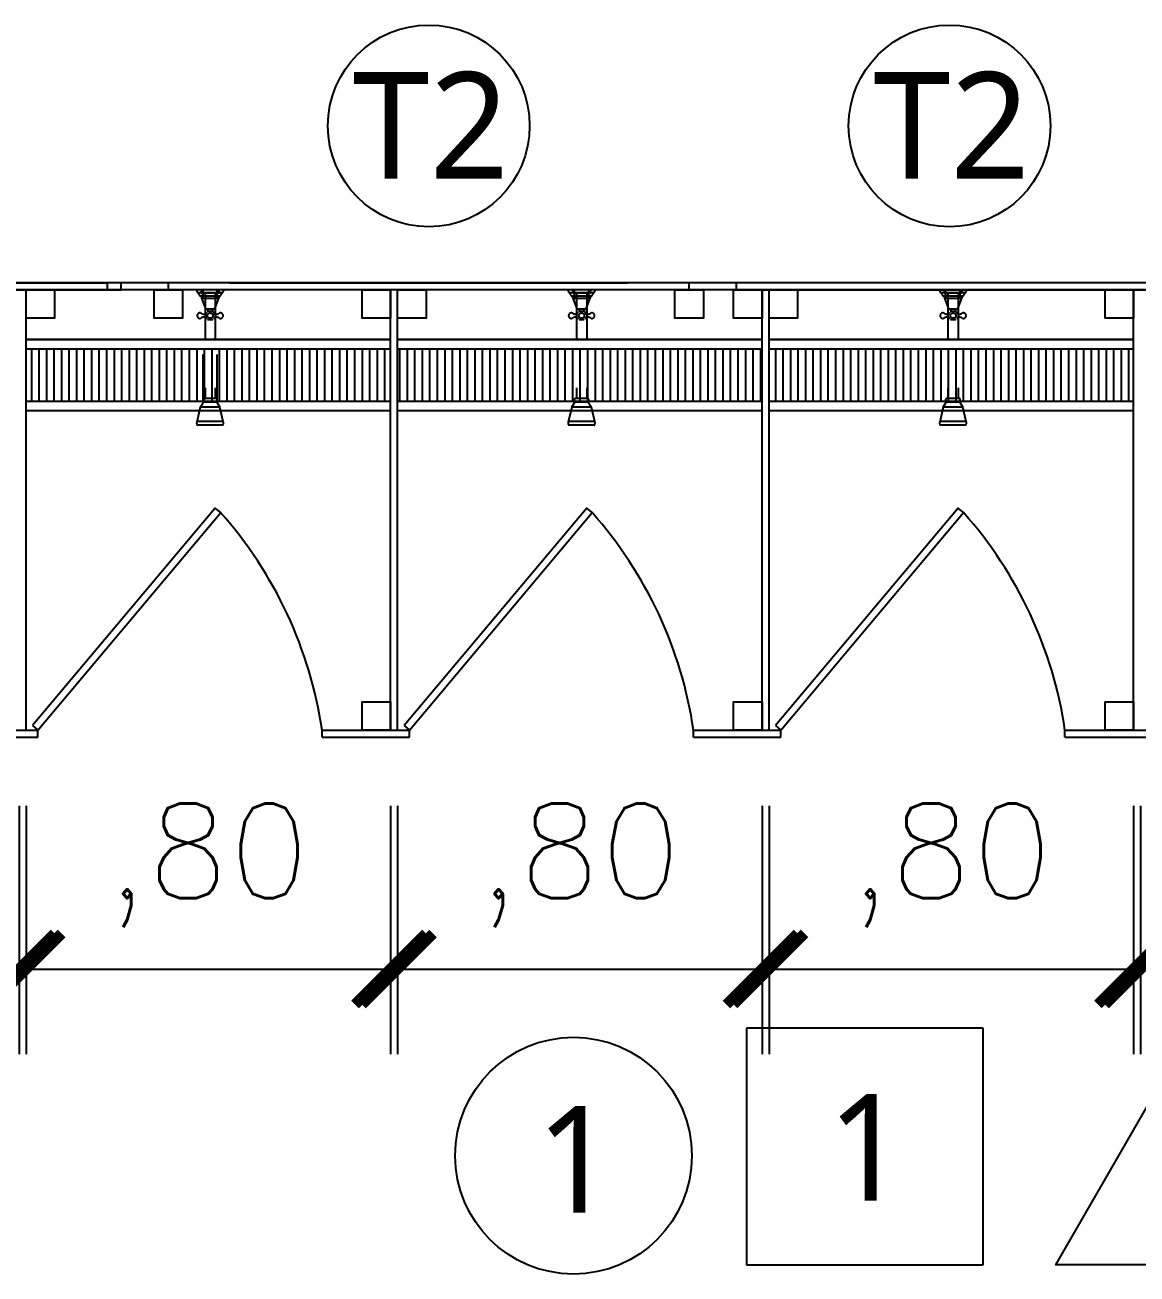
# Model space of a CAD drawing. Header units: millimetres. Extents: x 260 to 453, y 660 to 898.
# Drawn here: x 308.197 to 310.546, y 745.588 to 748.226 of the extents above; entities that cross this region are included whole.
import ezdxf
from ezdxf.enums import TextEntityAlignment as Align

# ---------------------------------------------------------------- set-up
doc = ezdxf.new("R2010")
doc.units = ezdxf.units.MM
doc.linetypes.add('ACAD_ISO10W100', pattern=[18, 12, -3, 0, -3])
doc.linetypes.add('ACAD_ISO12W100', pattern=[22, 12, -3, 0.5, -3, 0.5, -3])
for name, color, linetype in [('AR_COTAS', 1, 'Continuous'), ('AR_DIVISÓRIAS', 3, 'Continuous'), ('AR_DIVISÓRIAS_SANITÁRIAS', 3, 'Continuous'), ('AR_JANELAS', 254, 'Continuous'), ('AR_MOBILIÁRIO_FIXO', 1, 'Continuous'), ('AR_PORTAS', 254, 'Continuous'), ('AR_SIMBOLOS', 1, 'Continuous'), ('CANT-COMPESADO E ESTR MADEIRA', 3, 'Continuous'), ('CANT-TEXTO', 2, 'Continuous'), ('TEXT1', 3, 'ACAD_ISO10W100')]:
    doc.layers.add(name, color=color, linetype=linetype)
doc.styles.add('ROMANS', font='romans.shx')
doc.styles.add('TREBUCHET', font='trebuc.ttf')
doc.dimstyles.new('ESCALA 1.100', dxfattribs={"dimtxt": 0.2, "dimasz": 0.15, "dimexe": 0.18, "dimexo": 0.16, "dimgap": 0.1, "dimtad": 1, "dimzin": 4, "dimtxsty": 'ROMANS', "dimblk": 'ARCHTICK', "dimcen": 2.5, "dimdle": 0.18, "dimclrd": 256, "dimclre": 256, "dimclrt": 2, "dimazin": 0, "dimtfac": 1, "dimtix": 1, "dimtmove": 2, "dimatfit": 3, "dimldrblk": 'ARCHTICK', "dimfxl": 1, "dimtolj": 1, "dimtzin": 0, "dimlwd": -1, "dimlwe": -1, "dimarcsym": 0})

# ---------------------------------------------------------------- blocks, each defined once
blk = doc.blocks.new('_ArchTick')
at = {"color": 0, "const_width": 0.15}
blk.add_lwpolyline([(-0.5, -0.5), (0.5, 0.5)], dxfattribs=at)
blk = doc.blocks.new('*D85')
at = {"layer": 'AR_COTAS', "transparency": 16777216}
for p, q in [((307.422, 746.577), (307.422, 746.0524)), ((308.1841, 746.577), (308.1841, 746.0524)), ((307.242, 746.2324), (308.3641, 746.2324))]:
    blk.add_line(p, q, dxfattribs=at)
at = {"layer": 'Defpoints', "color": 0, "transparency": 16777216}
for p in [(307.422, 746.737), (308.1841, 746.737), (308.1841, 746.2324)]:
    blk.add_point(p, dxfattribs=at)
at = {"layer": 'AR_COTAS', "transparency": 16777216, "xscale": 0.15, "yscale": 0.15, "zscale": 0.15, "rotation": 180}
blk.add_blockref('_ArchTick', (307.422, 746.2324), dxfattribs=at)
at = {"layer": 'AR_COTAS', "transparency": 16777216, "xscale": 0.15, "yscale": 0.15, "zscale": 0.15}
blk.add_blockref('_ArchTick', (308.1841, 746.2324), dxfattribs=at)
at = {"layer": 'AR_COTAS', "color": 2, "transparency": 16777216, "insert": (307.803, 746.4514), "char_height": 0.2, "attachment_point": 5, "style": 'ROMANS'}
blk.add_mtext('\\A1;,80', dxfattribs=at)
blk = doc.blocks.new('*D86')
at = {"layer": 'AR_COTAS', "transparency": 16777216}
for p, q in [((308.1991, 746.577), (308.1991, 746.0524)), ((308.9687, 746.577), (308.9687, 746.0524)), ((308.0191, 746.2324), (309.1487, 746.2324))]:
    blk.add_line(p, q, dxfattribs=at)
at = {"layer": 'Defpoints', "color": 0, "transparency": 16777216}
for p in [(308.1991, 746.737), (308.9687, 746.737), (308.9687, 746.2324)]:
    blk.add_point(p, dxfattribs=at)
at = {"layer": 'AR_COTAS', "transparency": 16777216, "xscale": 0.15, "yscale": 0.15, "zscale": 0.15, "rotation": 180}
blk.add_blockref('_ArchTick', (308.1991, 746.2324), dxfattribs=at)
at = {"layer": 'AR_COTAS', "transparency": 16777216, "xscale": 0.15, "yscale": 0.15, "zscale": 0.15}
blk.add_blockref('_ArchTick', (308.9687, 746.2324), dxfattribs=at)
at = {"layer": 'AR_COTAS', "color": 2, "transparency": 16777216, "insert": (308.5839, 746.4514), "char_height": 0.2, "attachment_point": 5, "style": 'ROMANS'}
blk.add_mtext('\\A1;,80', dxfattribs=at)
blk = doc.blocks.new('*D87')
at = {"layer": 'AR_COTAS', "transparency": 16777216}
for p, q in [((308.9837, 746.577), (308.9837, 746.0524)), ((309.7534, 746.577), (309.7534, 746.0524)), ((308.8037, 746.2324), (309.9334, 746.2324))]:
    blk.add_line(p, q, dxfattribs=at)
at = {"layer": 'Defpoints', "color": 0, "transparency": 16777216}
for p in [(308.9837, 746.737), (309.7534, 746.737), (309.7534, 746.2324)]:
    blk.add_point(p, dxfattribs=at)
at = {"layer": 'AR_COTAS', "transparency": 16777216, "xscale": 0.15, "yscale": 0.15, "zscale": 0.15, "rotation": 180}
blk.add_blockref('_ArchTick', (308.9837, 746.2324), dxfattribs=at)
at = {"layer": 'AR_COTAS', "transparency": 16777216, "xscale": 0.15, "yscale": 0.15, "zscale": 0.15}
blk.add_blockref('_ArchTick', (309.7534, 746.2324), dxfattribs=at)
at = {"layer": 'AR_COTAS', "color": 2, "transparency": 16777216, "insert": (309.3686, 746.4514), "char_height": 0.2, "attachment_point": 5, "style": 'ROMANS'}
blk.add_mtext('\\A1;,80', dxfattribs=at)
blk = doc.blocks.new('*D88')
at = {"layer": 'AR_COTAS', "transparency": 16777216}
for p, q in [((309.7684, 746.577), (309.7684, 746.0524)), ((310.538, 746.577), (310.538, 746.0524)), ((309.5884, 746.2324), (310.718, 746.2324))]:
    blk.add_line(p, q, dxfattribs=at)
at = {"layer": 'Defpoints', "color": 0, "transparency": 16777216}
for p in [(309.7684, 746.737), (310.538, 746.737), (310.538, 746.2324)]:
    blk.add_point(p, dxfattribs=at)
at = {"layer": 'AR_COTAS', "transparency": 16777216, "xscale": 0.15, "yscale": 0.15, "zscale": 0.15, "rotation": 180}
blk.add_blockref('_ArchTick', (309.7684, 746.2324), dxfattribs=at)
at = {"layer": 'AR_COTAS', "transparency": 16777216, "xscale": 0.15, "yscale": 0.15, "zscale": 0.15}
blk.add_blockref('_ArchTick', (310.538, 746.2324), dxfattribs=at)
at = {"layer": 'AR_COTAS', "color": 2, "transparency": 16777216, "insert": (310.1532, 746.4514), "char_height": 0.2, "attachment_point": 5, "style": 'ROMANS'}
blk.add_mtext('\\A1;,80', dxfattribs=at)
blk = doc.blocks.new('*D89')
at = {"layer": 'AR_COTAS', "transparency": 16777216}
for p, q in [((310.553, 746.577), (310.553, 746.0524)), ((311.3227, 746.577), (311.3227, 746.0524)), ((310.373, 746.2324), (311.5027, 746.2324))]:
    blk.add_line(p, q, dxfattribs=at)
at = {"layer": 'Defpoints', "color": 0, "transparency": 16777216}
for p in [(310.553, 746.737), (311.3227, 746.737), (311.3227, 746.2324)]:
    blk.add_point(p, dxfattribs=at)
at = {"layer": 'AR_COTAS', "transparency": 16777216, "xscale": 0.15, "yscale": 0.15, "zscale": 0.15, "rotation": 180}
blk.add_blockref('_ArchTick', (310.553, 746.2324), dxfattribs=at)
at = {"layer": 'AR_COTAS', "transparency": 16777216, "xscale": 0.15, "yscale": 0.15, "zscale": 0.15}
blk.add_blockref('_ArchTick', (311.3227, 746.2324), dxfattribs=at)
at = {"layer": 'AR_COTAS', "color": 2, "transparency": 16777216, "insert": (310.9378, 746.4514), "char_height": 0.2, "attachment_point": 5, "style": 'ROMANS'}
blk.add_mtext('\\A1;,80', dxfattribs=at)

msp = doc.modelspace()

# ---------------------------------------------------------------- linework, layer by layer
at = {"layer": 'AR_DIVISÓRIAS', "ltscale": 0.5}
for p, q in [((310.857, 747.682), (308.3707, 747.682)), ((308.3707, 747.667), (308.3707, 747.682)), ((309.6995, 747.682), (308.3995, 747.682)), ((308.3995, 747.667), (308.3995, 747.682)), ((308.4995, 747.667), (308.4995, 747.682)), ((309.5995, 747.667), (309.5995, 747.682)), ((309.6995, 747.667), (309.6995, 747.682)), ((310.857, 747.667), (308.3707, 747.667)), ((309.6995, 747.667), (308.3995, 747.667)), ((308.1991, 747.562), (308.9687, 747.562)), ((308.9837, 747.562), (309.7534, 747.562)), ((309.7684, 747.562), (310.538, 747.562)), ((308.1991, 747.412), (308.9687, 747.412)), ((308.1991, 747.412), (308.9687, 747.412)), ((308.9837, 747.412), (309.7534, 747.412)), ((308.9837, 747.412), (309.7534, 747.412)), ((309.7684, 747.412), (310.538, 747.412)), ((309.7684, 747.412), (310.538, 747.412))]:
    msp.add_line(p, q, dxfattribs=at)
at = {"layer": 'AR_DIVISÓRIAS', "color": 1, "linetype": 'Continuous', "ltscale": 0.5}
for p, q in [((308.2101, 747.542), (308.2101, 747.432)), ((308.2259, 747.542), (308.2259, 747.432)), ((308.2418, 747.542), (308.2418, 747.432)), ((308.2577, 747.542), (308.2577, 747.432)), ((308.2736, 747.542), (308.2736, 747.432)), ((308.2894, 747.542), (308.2894, 747.432)), ((308.3053, 747.542), (308.3053, 747.432)), ((308.3212, 747.542), (308.3212, 747.432)), ((308.3371, 747.542), (308.3371, 747.432)), ((308.3529, 747.542), (308.3529, 747.432)), ((308.3688, 747.542), (308.3688, 747.432)), ((308.3847, 747.542), (308.3847, 747.432)), ((308.4006, 747.542), (308.4006, 747.432)), ((308.4164, 747.542), (308.4164, 747.432)), ((308.4323, 747.542), (308.4323, 747.432)), ((308.4482, 747.542), (308.4482, 747.432)), ((308.4641, 747.542), (308.4641, 747.432)), ((308.4799, 747.542), (308.4799, 747.432)), ((308.4958, 747.542), (308.4958, 747.432)), ((308.5117, 747.542), (308.5117, 747.432)), ((308.5276, 747.542), (308.5276, 747.432)), ((308.5434, 747.542), (308.5434, 747.432)), ((308.5593, 747.542), (308.5593, 747.432)), ((308.5752, 747.542), (308.5752, 747.432)), ((308.5911, 747.542), (308.5911, 747.432)), ((308.6069, 747.542), (308.6069, 747.432)), ((308.6228, 747.542), (308.6228, 747.432)), ((308.6387, 747.542), (308.6387, 747.432)), ((308.6546, 747.542), (308.6546, 747.432)), ((308.6704, 747.542), (308.6704, 747.432)), ((308.6863, 747.542), (308.6863, 747.432)), ((308.7022, 747.542), (308.7022, 747.432)), ((308.7181, 747.542), (308.7181, 747.432)), ((308.7339, 747.542), (308.7339, 747.432)), ((308.7498, 747.542), (308.7498, 747.432)), ((308.7657, 747.542), (308.7657, 747.432)), ((308.7816, 747.542), (308.7816, 747.432)), ((308.7974, 747.542), (308.7974, 747.432)), ((308.8133, 747.542), (308.8133, 747.432)), ((308.8292, 747.542), (308.8292, 747.432)), ((308.8451, 747.542), (308.8451, 747.432)), ((308.8609, 747.542), (308.8609, 747.432)), ((308.8768, 747.542), (308.8768, 747.432)), ((308.8927, 747.542), (308.8927, 747.432)), ((308.9086, 747.542), (308.9086, 747.432)), ((308.9244, 747.542), (308.9244, 747.432)), ((308.9403, 747.542), (308.9403, 747.432)), ((308.9562, 747.542), (308.9562, 747.432)), ((308.9879, 747.542), (308.9879, 747.432)), ((309.0038, 747.542), (309.0038, 747.432)), ((309.0197, 747.542), (309.0197, 747.432)), ((309.0356, 747.542), (309.0356, 747.432)), ((309.0514, 747.542), (309.0514, 747.432)), ((309.0673, 747.542), (309.0673, 747.432)), ((309.0832, 747.542), (309.0832, 747.432)), ((309.0991, 747.542), (309.0991, 747.432)), ((309.1149, 747.542), (309.1149, 747.432)), ((309.1308, 747.542), (309.1308, 747.432)), ((309.1467, 747.542), (309.1467, 747.432)), ((309.1626, 747.542), (309.1626, 747.432)), ((309.1784, 747.542), (309.1784, 747.432)), ((309.1943, 747.542), (309.1943, 747.432)), ((309.2102, 747.542), (309.2102, 747.432)), ((309.2261, 747.542), (309.2261, 747.432)), ((309.2419, 747.542), (309.2419, 747.432)), ((309.2578, 747.542), (309.2578, 747.432)), ((309.2737, 747.542), (309.2737, 747.432)), ((309.2896, 747.542), (309.2896, 747.432)), ((309.3054, 747.542), (309.3054, 747.432)), ((309.3213, 747.542), (309.3213, 747.432)), ((309.3372, 747.542), (309.3372, 747.432)), ((309.3531, 747.542), (309.3531, 747.432)), ((309.3689, 747.542), (309.3689, 747.432)), ((309.3848, 747.542), (309.3848, 747.432)), ((309.4007, 747.542), (309.4007, 747.432)), ((309.4166, 747.542), (309.4166, 747.432)), ((309.4324, 747.542), (309.4324, 747.432)), ((309.4483, 747.542), (309.4483, 747.432)), ((309.4642, 747.542), (309.4642, 747.432)), ((309.4801, 747.542), (309.4801, 747.432)), ((309.4959, 747.542), (309.4959, 747.432)), ((309.5118, 747.542), (309.5118, 747.432)), ((309.5277, 747.542), (309.5277, 747.432)), ((309.5436, 747.542), (309.5436, 747.432)), ((309.5594, 747.542), (309.5594, 747.432)), ((309.5753, 747.542), (309.5753, 747.432)), ((309.5912, 747.542), (309.5912, 747.432)), ((309.6071, 747.542), (309.6071, 747.432)), ((309.6229, 747.542), (309.6229, 747.432)), ((309.6388, 747.542), (309.6388, 747.432)), ((309.6547, 747.542), (309.6547, 747.432)), ((309.6706, 747.542), (309.6706, 747.432)), ((309.6864, 747.542), (309.6864, 747.432)), ((309.7023, 747.542), (309.7023, 747.432)), ((309.7182, 747.542), (309.7182, 747.432)), ((309.7341, 747.542), (309.7341, 747.432)), ((309.7499, 747.542), (309.7499, 747.432)), ((309.7817, 747.542), (309.7817, 747.432)), ((309.7976, 747.542), (309.7976, 747.432)), ((309.8134, 747.542), (309.8134, 747.432)), ((309.8293, 747.542), (309.8293, 747.432)), ((309.8452, 747.542), (309.8452, 747.432)), ((309.8611, 747.542), (309.8611, 747.432)), ((309.8769, 747.542), (309.8769, 747.432)), ((309.8928, 747.542), (309.8928, 747.432)), ((309.9087, 747.542), (309.9087, 747.432)), ((309.9246, 747.542), (309.9246, 747.432)), ((309.9404, 747.542), (309.9404, 747.432)), ((309.9563, 747.542), (309.9563, 747.432)), ((309.9722, 747.542), (309.9722, 747.432)), ((309.9881, 747.542), (309.9881, 747.432)), ((310.0039, 747.542), (310.0039, 747.432)), ((310.0198, 747.542), (310.0198, 747.432)), ((310.0357, 747.542), (310.0357, 747.432)), ((310.0516, 747.542), (310.0516, 747.432)), ((310.0674, 747.542), (310.0674, 747.432)), ((310.0833, 747.542), (310.0833, 747.432)), ((310.0992, 747.542), (310.0992, 747.432)), ((310.1151, 747.542), (310.1151, 747.432)), ((310.1309, 747.542), (310.1309, 747.432)), ((310.1468, 747.542), (310.1468, 747.432)), ((310.1627, 747.542), (310.1627, 747.432)), ((310.1786, 747.542), (310.1786, 747.432)), ((310.1944, 747.542), (310.1944, 747.432)), ((310.2103, 747.542), (310.2103, 747.432)), ((310.2262, 747.542), (310.2262, 747.432)), ((310.2421, 747.542), (310.2421, 747.432)), ((310.2579, 747.542), (310.2579, 747.432)), ((310.2738, 747.542), (310.2738, 747.432)), ((310.2897, 747.542), (310.2897, 747.432)), ((310.3056, 747.542), (310.3056, 747.432)), ((310.3214, 747.542), (310.3214, 747.432)), ((310.3373, 747.542), (310.3373, 747.432)), ((310.3532, 747.542), (310.3532, 747.432)), ((310.3691, 747.542), (310.3691, 747.432)), ((310.3849, 747.542), (310.3849, 747.432)), ((310.4008, 747.542), (310.4008, 747.432)), ((310.4167, 747.542), (310.4167, 747.432)), ((310.4326, 747.542), (310.4326, 747.432)), ((310.4484, 747.542), (310.4484, 747.432)), ((310.4643, 747.542), (310.4643, 747.432)), ((310.4802, 747.542), (310.4802, 747.432)), ((310.4961, 747.542), (310.4961, 747.432)), ((310.5119, 747.542), (310.5119, 747.432)), ((310.5278, 747.542), (310.5278, 747.432))]:
    msp.add_line(p, q, dxfattribs=at)
at = {"layer": 'AR_DIVISÓRIAS', "ltscale": 0.5}
for points in [[(308.9687, 747.562), (308.1991, 747.562)], [(308.9687, 747.562), (308.1991, 747.562)], [(309.7534, 747.562), (308.9837, 747.562)], [(309.7534, 747.562), (308.9837, 747.562)], [(310.538, 747.562), (309.7684, 747.562)], [(310.538, 747.562), (309.7684, 747.562)], [(308.9687, 747.542), (308.1991, 747.542)], [(308.9687, 747.542), (308.1991, 747.542)], [(309.7534, 747.542), (308.9837, 747.542)], [(309.7534, 747.542), (308.9837, 747.542)], [(310.538, 747.542), (309.7684, 747.542)], [(310.538, 747.542), (309.7684, 747.542)], [(308.1991, 747.432), (308.9687, 747.432)], [(308.1991, 747.432), (308.9687, 747.432)], [(308.9837, 747.432), (309.7534, 747.432)], [(308.9837, 747.432), (309.7534, 747.432)], [(309.7684, 747.432), (310.538, 747.432)], [(309.7684, 747.432), (310.538, 747.432)], [(308.1991, 747.412), (308.9687, 747.412)], [(308.1991, 747.412), (308.9687, 747.412)], [(308.9837, 747.412), (309.7534, 747.412)], [(308.9837, 747.412), (309.7534, 747.412)], [(309.7684, 747.412), (310.538, 747.412)], [(309.7684, 747.412), (310.538, 747.412)]]:
    msp.add_lwpolyline(points, dxfattribs=at)
at = {"layer": 'AR_DIVISÓRIAS_SANITÁRIAS'}
for p, q in [((308.1991, 746.737), (308.1991, 747.667)), ((308.9687, 746.737), (308.9687, 747.667)), ((308.9837, 746.737), (308.9837, 747.667)), ((309.7534, 746.737), (309.7534, 747.667)), ((309.7684, 746.737), (309.7684, 747.667)), ((310.538, 746.737), (310.538, 747.667)), ((308.102, 746.737), (308.2241, 746.737)), ((308.2241, 746.722), (308.2241, 746.737)), ((308.8241, 746.722), (308.8241, 746.737)), ((309.6087, 746.737), (309.7934, 746.737)), ((309.6087, 746.722), (309.6087, 746.737)), ((309.7934, 746.722), (309.7934, 746.737)), ((310.3934, 746.737), (310.578, 746.737)), ((310.3934, 746.722), (310.3934, 746.737)), ((308.102, 746.722), (308.2241, 746.722)), ((309.6087, 746.722), (309.7934, 746.722)), ((310.3934, 746.722), (310.578, 746.722))]:
    msp.add_line(p, q, dxfattribs=at)
at = {"layer": 'AR_JANELAS', "ltscale": 0.5}
for p, q in [((308.3995, 747.682), (307.4995, 747.682)), ((307.5282, 747.682), (308.3707, 747.682)), ((308.6282, 747.682), (309.4707, 747.682)), ((310.5995, 747.682), (309.6995, 747.682)), ((307.4995, 747.667), (308.3995, 747.667)), ((308.3707, 747.667), (307.5282, 747.667)), ((309.4707, 747.667), (308.6282, 747.667)), ((309.6995, 747.667), (310.5995, 747.667))]:
    msp.add_line(p, q, dxfattribs=at)
at = {"layer": 'AR_MOBILIÁRIO_FIXO', "color": 254, "linetype": 'ACAD_ISO12W100', "ltscale": 0.003}
for p, q in [((308.616, 747.667), (308.5593, 747.667)), ((308.5593, 747.667), (308.5593, 747.665)), ((308.616, 747.667), (308.5593, 747.667)), ((308.5593, 747.667), (308.5593, 747.665)), ((308.6135, 747.6607), (308.5619, 747.6607)), ((308.6135, 747.6607), (308.5619, 747.6607)), ((308.6084, 747.6538), (308.5669, 747.6538)), ((308.6084, 747.6538), (308.5669, 747.6538)), ((308.6062, 747.667), (308.5691, 747.667)), ((308.5691, 747.667), (308.5691, 747.6612)), ((308.6062, 747.667), (308.5691, 747.667)), ((308.6062, 747.667), (308.5691, 747.667)), ((308.5691, 747.667), (308.5691, 747.6612)), ((308.6062, 747.667), (308.5691, 747.667)), ((308.5785, 747.6272), (308.5693, 747.6512)), ((308.5785, 747.6272), (308.5693, 747.6512)), ((308.6052, 747.6602), (308.5701, 747.6602)), ((308.6052, 747.6602), (308.5701, 747.6602)), ((308.5727, 747.6486), (308.5727, 747.667)), ((308.5727, 747.6486), (308.5727, 747.667)), ((308.5769, 747.6602), (308.5769, 747.4372)), ((308.5769, 747.6602), (308.5769, 747.4372)), ((308.606, 747.6512), (308.5969, 747.6272)), ((308.606, 747.6512), (308.5969, 747.6272)), ((308.5985, 747.6602), (308.5985, 747.4372)), ((308.5985, 747.6602), (308.5985, 747.4372)), ((308.6026, 747.6486), (308.6026, 747.667)), ((308.6026, 747.6486), (308.6026, 747.667)), ((308.6062, 747.667), (308.6062, 747.6612)), ((308.6062, 747.667), (308.6062, 747.6612)), ((308.616, 747.667), (308.616, 747.665)), ((308.616, 747.667), (308.616, 747.665)), ((309.4006, 747.667), (309.344, 747.667)), ((309.344, 747.667), (309.344, 747.665)), ((309.4006, 747.667), (309.344, 747.667)), ((309.344, 747.667), (309.344, 747.665)), ((309.3981, 747.6607), (309.3465, 747.6607)), ((309.3981, 747.6607), (309.3465, 747.6607)), ((309.393, 747.6538), (309.3516, 747.6538)), ((309.393, 747.6538), (309.3516, 747.6538)), ((309.3909, 747.667), (309.3537, 747.667)), ((309.3537, 747.667), (309.3537, 747.6612)), ((309.3909, 747.667), (309.3537, 747.667)), ((309.3909, 747.667), (309.3537, 747.667)), ((309.3537, 747.667), (309.3537, 747.6612)), ((309.3909, 747.667), (309.3537, 747.667)), ((309.3631, 747.6272), (309.354, 747.6512)), ((309.3631, 747.6272), (309.354, 747.6512)), ((309.3899, 747.6602), (309.3547, 747.6602)), ((309.3899, 747.6602), (309.3547, 747.6602)), ((309.3573, 747.6486), (309.3573, 747.667)), ((309.3573, 747.6486), (309.3573, 747.667)), ((309.3615, 747.6602), (309.3615, 747.4372)), ((309.3615, 747.6602), (309.3615, 747.4372)), ((309.3906, 747.6512), (309.3815, 747.6272)), ((309.3906, 747.6512), (309.3815, 747.6272)), ((309.3831, 747.6602), (309.3831, 747.4372)), ((309.3831, 747.6602), (309.3831, 747.4372)), ((309.3873, 747.6486), (309.3873, 747.667)), ((309.3873, 747.6486), (309.3873, 747.667)), ((309.3909, 747.667), (309.3909, 747.6612)), ((309.3909, 747.667), (309.3909, 747.6612)), ((309.4006, 747.667), (309.4006, 747.665)), ((309.4006, 747.667), (309.4006, 747.665)), ((310.1853, 747.667), (310.1286, 747.667)), ((310.1286, 747.667), (310.1286, 747.665)), ((310.1853, 747.667), (310.1286, 747.667)), ((310.1286, 747.667), (310.1286, 747.665)), ((310.1828, 747.6607), (310.1311, 747.6607)), ((310.1828, 747.6607), (310.1311, 747.6607)), ((310.1777, 747.6538), (310.1362, 747.6538)), ((310.1777, 747.6538), (310.1362, 747.6538)), ((310.1755, 747.667), (310.1384, 747.667)), ((310.1384, 747.667), (310.1384, 747.6612)), ((310.1755, 747.667), (310.1384, 747.667)), ((310.1755, 747.667), (310.1384, 747.667)), ((310.1384, 747.667), (310.1384, 747.6612)), ((310.1755, 747.667), (310.1384, 747.667)), ((310.1478, 747.6272), (310.1386, 747.6512)), ((310.1478, 747.6272), (310.1386, 747.6512)), ((310.1745, 747.6602), (310.1394, 747.6602)), ((310.1745, 747.6602), (310.1394, 747.6602)), ((310.142, 747.6486), (310.142, 747.667)), ((310.142, 747.6486), (310.142, 747.667)), ((310.1462, 747.6602), (310.1462, 747.4372)), ((310.1462, 747.6602), (310.1462, 747.4372)), ((310.1753, 747.6512), (310.1661, 747.6272)), ((310.1753, 747.6512), (310.1661, 747.6272)), ((310.1677, 747.6602), (310.1677, 747.4372)), ((310.1677, 747.6602), (310.1677, 747.4372)), ((310.1719, 747.6486), (310.1719, 747.667)), ((310.1719, 747.6486), (310.1719, 747.667)), ((310.1755, 747.667), (310.1755, 747.6612)), ((310.1755, 747.667), (310.1755, 747.6612)), ((310.1853, 747.667), (310.1853, 747.665)), ((310.1853, 747.667), (310.1853, 747.665)), ((308.6026, 747.6486), (308.5727, 747.6486)), ((308.6026, 747.6486), (308.5727, 747.6486)), ((308.595, 747.6259), (308.5803, 747.6259)), ((308.595, 747.6259), (308.5803, 747.6259)), ((308.5831, 747.6259), (308.5831, 747.621)), ((308.5831, 747.6259), (308.5831, 747.621)), ((308.5922, 747.6259), (308.5922, 747.621)), ((308.5922, 747.6259), (308.5922, 747.621)), ((309.3873, 747.6486), (309.3573, 747.6486)), ((309.3873, 747.6486), (309.3573, 747.6486)), ((309.3797, 747.6259), (309.3649, 747.6259)), ((309.3797, 747.6259), (309.3649, 747.6259)), ((309.3678, 747.6259), (309.3678, 747.621)), ((309.3678, 747.6259), (309.3678, 747.621)), ((309.3769, 747.6259), (309.3769, 747.621)), ((309.3769, 747.6259), (309.3769, 747.621)), ((310.1719, 747.6486), (310.142, 747.6486)), ((310.1719, 747.6486), (310.142, 747.6486)), ((310.1643, 747.6259), (310.1496, 747.6259)), ((310.1643, 747.6259), (310.1496, 747.6259)), ((310.1524, 747.6259), (310.1524, 747.621)), ((310.1524, 747.6259), (310.1524, 747.621)), ((310.1615, 747.6259), (310.1615, 747.621)), ((310.1615, 747.6259), (310.1615, 747.621)), ((308.5754, 747.6157), (308.5749, 747.6157)), ((308.5754, 747.6157), (308.5749, 747.6157)), ((308.5754, 747.6093), (308.5749, 747.6093)), ((308.5754, 747.6093), (308.5749, 747.6093)), ((308.5805, 747.62), (308.5805, 747.6192)), ((308.5805, 747.62), (308.5805, 747.6192)), ((308.5805, 747.605), (308.5805, 747.6058)), ((308.5805, 747.605), (308.5805, 747.6058)), ((308.5941, 747.621), (308.5815, 747.621)), ((308.5941, 747.621), (308.5815, 747.621)), ((308.5932, 747.6033), (308.5824, 747.6033)), ((308.5932, 747.6033), (308.5824, 747.6033)), ((308.5951, 747.6192), (308.5951, 747.62)), ((308.5951, 747.6192), (308.5951, 747.62)), ((308.5951, 747.605), (308.5951, 747.6058)), ((308.5951, 747.605), (308.5951, 747.6058)), ((308.6007, 747.6157), (308.6002, 747.6157)), ((308.6007, 747.6157), (308.6002, 747.6157)), ((308.6007, 747.6093), (308.6002, 747.6093)), ((308.6007, 747.6093), (308.6002, 747.6093)), ((309.36, 747.6157), (309.3595, 747.6157)), ((309.36, 747.6157), (309.3595, 747.6157)), ((309.36, 747.6093), (309.3595, 747.6093)), ((309.36, 747.6093), (309.3595, 747.6093)), ((309.3651, 747.62), (309.3651, 747.6192)), ((309.3651, 747.62), (309.3651, 747.6192)), ((309.3651, 747.605), (309.3651, 747.6058)), ((309.3651, 747.605), (309.3651, 747.6058)), ((309.3788, 747.621), (309.3661, 747.621)), ((309.3788, 747.621), (309.3661, 747.621)), ((309.3779, 747.6033), (309.367, 747.6033)), ((309.3779, 747.6033), (309.367, 747.6033)), ((309.3797, 747.6192), (309.3797, 747.62)), ((309.3797, 747.6192), (309.3797, 747.62)), ((309.3797, 747.605), (309.3797, 747.6058)), ((309.3797, 747.605), (309.3797, 747.6058)), ((309.3854, 747.6157), (309.3848, 747.6157)), ((309.3854, 747.6157), (309.3848, 747.6157)), ((309.3854, 747.6093), (309.3848, 747.6093)), ((309.3854, 747.6093), (309.3848, 747.6093)), ((310.1447, 747.6157), (310.1441, 747.6157)), ((310.1447, 747.6157), (310.1441, 747.6157)), ((310.1447, 747.6093), (310.1441, 747.6093)), ((310.1447, 747.6093), (310.1441, 747.6093)), ((310.1498, 747.62), (310.1498, 747.6192)), ((310.1498, 747.62), (310.1498, 747.6192)), ((310.1498, 747.605), (310.1498, 747.6058)), ((310.1498, 747.605), (310.1498, 747.6058)), ((310.1634, 747.621), (310.1508, 747.621)), ((310.1634, 747.621), (310.1508, 747.621)), ((310.1625, 747.6033), (310.1516, 747.6033)), ((310.1625, 747.6033), (310.1516, 747.6033)), ((310.1644, 747.6192), (310.1644, 747.62)), ((310.1644, 747.6192), (310.1644, 747.62)), ((310.1644, 747.605), (310.1644, 747.6058)), ((310.1644, 747.605), (310.1644, 747.6058)), ((310.17, 747.6157), (310.1695, 747.6157)), ((310.17, 747.6157), (310.1695, 747.6157)), ((310.17, 747.6093), (310.1695, 747.6093)), ((310.17, 747.6093), (310.1695, 747.6093)), ((308.5727, 747.4307), (308.5727, 747.5362)), ((308.5727, 747.4307), (308.5727, 747.5362)), ((308.6027, 747.4307), (308.6027, 747.5362)), ((308.6027, 747.4307), (308.6027, 747.5362)), ((308.5668, 747.4192), (308.5596, 747.3878)), ((308.5668, 747.4192), (308.5596, 747.3878)), ((308.5668, 747.4192), (308.5734, 747.4297)), ((308.5668, 747.4192), (308.5734, 747.4297)), ((308.6085, 747.4192), (308.5668, 747.4192)), ((308.6085, 747.4192), (308.5668, 747.4192)), ((308.6017, 747.4372), (308.5737, 747.4372)), ((308.6017, 747.4372), (308.5737, 747.4372)), ((308.6017, 747.4297), (308.5737, 747.4297)), ((308.6017, 747.4297), (308.5737, 747.4297)), ((308.6019, 747.4297), (308.6085, 747.4192)), ((308.6019, 747.4297), (308.6085, 747.4192)), ((308.6155, 747.3887), (308.6085, 747.4192)), ((308.6155, 747.3887), (308.6085, 747.4192)), ((309.3514, 747.4192), (309.3442, 747.3878)), ((309.3514, 747.4192), (309.3442, 747.3878)), ((309.3514, 747.4192), (309.3581, 747.4297)), ((309.3514, 747.4192), (309.3581, 747.4297)), ((309.3932, 747.4192), (309.3514, 747.4192)), ((309.3932, 747.4192), (309.3514, 747.4192)), ((309.3573, 747.4307), (309.3573, 747.4362)), ((309.3573, 747.4307), (309.3573, 747.4362)), ((309.3863, 747.4372), (309.3583, 747.4372)), ((309.3863, 747.4372), (309.3583, 747.4372)), ((309.3863, 747.4297), (309.3583, 747.4297)), ((309.3863, 747.4297), (309.3583, 747.4297)), ((309.3865, 747.4297), (309.3932, 747.4192)), ((309.3865, 747.4297), (309.3932, 747.4192)), ((309.3873, 747.4307), (309.3873, 747.4362)), ((309.3873, 747.4307), (309.3873, 747.4362)), ((309.4002, 747.3887), (309.3932, 747.4192)), ((309.4002, 747.3887), (309.3932, 747.4192)), ((310.1361, 747.4192), (310.1289, 747.3878)), ((310.1361, 747.4192), (310.1289, 747.3878)), ((310.1361, 747.4192), (310.1427, 747.4297)), ((310.1361, 747.4192), (310.1427, 747.4297)), ((310.1778, 747.4192), (310.1361, 747.4192)), ((310.1778, 747.4192), (310.1361, 747.4192)), ((310.142, 747.4307), (310.142, 747.4362)), ((310.142, 747.4307), (310.142, 747.4362)), ((310.171, 747.4372), (310.143, 747.4372)), ((310.171, 747.4372), (310.143, 747.4372)), ((310.171, 747.4297), (310.143, 747.4297)), ((310.171, 747.4297), (310.143, 747.4297)), ((310.1712, 747.4297), (310.1778, 747.4192)), ((310.1712, 747.4297), (310.1778, 747.4192)), ((310.172, 747.4307), (310.172, 747.4362)), ((310.172, 747.4307), (310.172, 747.4362)), ((310.1848, 747.3887), (310.1778, 747.4192)), ((310.1848, 747.3887), (310.1778, 747.4192)), ((308.6155, 747.3887), (308.5598, 747.3887)), ((308.6155, 747.3887), (308.5598, 747.3887)), ((309.4002, 747.3887), (309.3444, 747.3887)), ((309.4002, 747.3887), (309.3444, 747.3887)), ((310.1848, 747.3887), (310.1291, 747.3887)), ((310.1848, 747.3887), (310.1291, 747.3887)), ((308.6145, 747.3808), (308.5608, 747.3808)), ((308.6145, 747.3808), (308.5608, 747.3808)), ((309.3992, 747.3808), (309.3454, 747.3808)), ((309.3992, 747.3808), (309.3454, 747.3808)), ((310.1838, 747.3808), (310.1301, 747.3808)), ((310.1838, 747.3808), (310.1301, 747.3808))]:
    msp.add_line(p, q, dxfattribs=at)
for centre in [(308.5878, 747.6125), (308.5878, 747.6125), (309.3724, 747.6125), (309.3724, 747.6125), (310.1571, 747.6125), (310.1571, 747.6125)]:
    msp.add_circle(centre, 0.00563, dxfattribs=at)
for centre, radius, start, end in [((308.5642, 747.665), 0.00488, 180.0007, 241.0135), ((308.5642, 747.665), 0.00488, 180.0007, 241.0135), ((308.5595, 747.6565), 0.00488, 10.0631, 61.0127), ((308.5595, 747.6565), 0.00488, 10.0631, 61.0127), ((308.5691, 747.6582), 0.00488, 190.0632, 243.6808), ((308.5691, 747.6582), 0.00488, 190.0632, 243.6808), ((308.5701, 747.6612), 0.001, 180, 270), ((308.5701, 747.6612), 0.001, 180, 270), ((308.6052, 747.6612), 0.001, 270, 0), ((308.6052, 747.6612), 0.001, 270, 0), ((308.6106, 747.6494), 0.00488, 116.3197, 159.1374), ((308.6106, 747.6494), 0.00488, 116.3197, 159.1374), ((308.6062, 747.6582), 0.00488, 296.3192, 349.9368), ((308.6062, 747.6582), 0.00488, 296.3192, 349.9368), ((308.6158, 747.6565), 0.00488, 118.9871, 169.9371), ((308.6158, 747.6565), 0.00488, 118.9871, 169.9371), ((308.6111, 747.665), 0.00488, 298.9873, 359.9997), ((308.6111, 747.665), 0.00488, 298.9873, 359.9997), ((309.3489, 747.665), 0.00488, 180.0007, 241.0135), ((309.3489, 747.665), 0.00488, 180.0007, 241.0135), ((309.3441, 747.6565), 0.00488, 10.0631, 61.0127), ((309.3441, 747.6565), 0.00488, 10.0631, 61.0127), ((309.3537, 747.6582), 0.00488, 190.0632, 243.6808), ((309.3537, 747.6582), 0.00488, 190.0632, 243.6808), ((309.3547, 747.6612), 0.001, 180, 270), ((309.3547, 747.6612), 0.001, 180, 270), ((309.3899, 747.6612), 0.001, 270, 0), ((309.3899, 747.6612), 0.001, 270, 0), ((309.3952, 747.6494), 0.00488, 116.3197, 159.1374), ((309.3952, 747.6494), 0.00488, 116.3197, 159.1374), ((309.3909, 747.6582), 0.00488, 296.3192, 349.9368), ((309.3909, 747.6582), 0.00488, 296.3192, 349.9368), ((309.4005, 747.6565), 0.00488, 118.9871, 169.9371), ((309.4005, 747.6565), 0.00488, 118.9871, 169.9371), ((309.3958, 747.665), 0.00488, 298.9873, 359.9997), ((309.3958, 747.665), 0.00488, 298.9873, 359.9997), ((310.1335, 747.665), 0.00488, 180.0007, 241.0135), ((310.1335, 747.665), 0.00488, 180.0007, 241.0135), ((310.1288, 747.6565), 0.00488, 10.0631, 61.0127), ((310.1288, 747.6565), 0.00488, 10.0631, 61.0127), ((310.1384, 747.6582), 0.00488, 190.0632, 243.6808), ((310.1384, 747.6582), 0.00488, 190.0632, 243.6808), ((310.1394, 747.6612), 0.001, 180, 270), ((310.1394, 747.6612), 0.001, 180, 270), ((310.1745, 747.6612), 0.001, 270, 0), ((310.1745, 747.6612), 0.001, 270, 0), ((310.1798, 747.6494), 0.00488, 116.3197, 159.1374), ((310.1798, 747.6494), 0.00488, 116.3197, 159.1374), ((310.1755, 747.6582), 0.00488, 296.3192, 349.9368), ((310.1755, 747.6582), 0.00488, 296.3192, 349.9368), ((310.1851, 747.6565), 0.00488, 118.9871, 169.9371), ((310.1851, 747.6565), 0.00488, 118.9871, 169.9371), ((310.1804, 747.665), 0.00488, 298.9873, 359.9997), ((310.1804, 747.665), 0.00488, 298.9873, 359.9997), ((308.5803, 747.6279), 0.00195, 200.8595, 270.0078), ((308.5803, 747.6279), 0.00195, 200.8595, 270.0078), ((308.595, 747.6279), 0.00195, 269.9972, 339.1444), ((308.595, 747.6279), 0.00195, 269.9972, 339.1444), ((309.3649, 747.6279), 0.00195, 200.8595, 270.0078), ((309.3649, 747.6279), 0.00195, 200.8595, 270.0078), ((309.3797, 747.6279), 0.00195, 269.9972, 339.1444), ((309.3797, 747.6279), 0.00195, 269.9972, 339.1444), ((310.1496, 747.6279), 0.00195, 200.8595, 270.0078), ((310.1496, 747.6279), 0.00195, 200.8595, 270.0078), ((310.1643, 747.6279), 0.00195, 269.9972, 339.1444), ((310.1643, 747.6279), 0.00195, 269.9972, 339.1444), ((308.5661, 747.6125), 0.00576, 58.3922, 301.6088), ((308.5661, 747.6125), 0.00576, 58.3922, 301.6088), ((308.5752, 747.6274), 0.0117, 238.3901, 268.2418), ((308.5752, 747.6274), 0.0117, 238.3901, 268.2418), ((308.5752, 747.5976), 0.0117, 91.7591, 121.6103), ((308.5752, 747.5976), 0.0117, 91.7591, 121.6103), ((308.5754, 747.6215), 0.00586, 269.9948, 323.651), ((308.5754, 747.6215), 0.00586, 269.9948, 323.651), ((308.5754, 747.6035), 0.00586, 36.3488, 90.0038), ((308.5754, 747.6035), 0.00586, 36.3488, 90.0038), ((308.5785, 747.6058), 0.00195, 359.9995, 36.3475), ((308.5785, 747.6058), 0.00195, 359.9995, 36.3475), ((308.5941, 747.62), 0.000977, 359.9994, 89.9912), ((308.5941, 747.62), 0.000977, 359.9994, 89.9912), ((308.597, 747.6192), 0.00195, 180, 216.3481), ((308.597, 747.6192), 0.00195, 180, 216.3481), ((308.6002, 747.6215), 0.00586, 216.3488, 270.0038), ((308.6002, 747.6215), 0.00586, 216.3488, 270.0038), ((308.6002, 747.6035), 0.00586, 89.9972, 143.6519), ((308.6002, 747.6035), 0.00586, 89.9972, 143.6519), ((308.6004, 747.6274), 0.0117, 271.7576, 301.6092), ((308.6004, 747.6274), 0.0117, 271.7576, 301.6092), ((308.6004, 747.5976), 0.0117, 58.3914, 88.2432), ((308.6004, 747.5976), 0.0117, 58.3914, 88.2432), ((308.6095, 747.6125), 0.00576, 238.3914, 121.6083), ((308.6095, 747.6125), 0.00576, 238.3914, 121.6083), ((309.3507, 747.6125), 0.00576, 58.3922, 301.6088), ((309.3507, 747.6125), 0.00576, 58.3922, 301.6088), ((309.3599, 747.6274), 0.0117, 238.3901, 268.2418), ((309.3599, 747.6274), 0.0117, 238.3901, 268.2418), ((309.3599, 747.5976), 0.0117, 91.7591, 121.6103), ((309.3599, 747.5976), 0.0117, 91.7591, 121.6103), ((309.36, 747.6215), 0.00586, 269.9948, 323.651), ((309.36, 747.6215), 0.00586, 269.9948, 323.651), ((309.36, 747.6035), 0.00586, 36.3488, 90.0038), ((309.36, 747.6035), 0.00586, 36.3488, 90.0038), ((309.3632, 747.6058), 0.00195, 359.9995, 36.3475), ((309.3632, 747.6058), 0.00195, 359.9995, 36.3475), ((309.3788, 747.62), 0.000977, 359.9994, 89.9912), ((309.3788, 747.62), 0.000977, 359.9994, 89.9912), ((309.3817, 747.6192), 0.00195, 180, 216.3481), ((309.3817, 747.6192), 0.00195, 180, 216.3481), ((309.3848, 747.6215), 0.00586, 216.3488, 270.0038), ((309.3848, 747.6215), 0.00586, 216.3488, 270.0038), ((309.3848, 747.6035), 0.00586, 89.9972, 143.6519), ((309.3848, 747.6035), 0.00586, 89.9972, 143.6519), ((309.385, 747.6274), 0.0117, 271.7576, 301.6092), ((309.385, 747.6274), 0.0117, 271.7576, 301.6092), ((309.385, 747.5976), 0.0117, 58.3914, 88.2432), ((309.385, 747.5976), 0.0117, 58.3914, 88.2432), ((309.3942, 747.6125), 0.00576, 238.3914, 121.6083), ((309.3942, 747.6125), 0.00576, 238.3914, 121.6083), ((310.1353, 747.6125), 0.00576, 58.3922, 301.6088), ((310.1353, 747.6125), 0.00576, 58.3922, 301.6088), ((310.1445, 747.6274), 0.0117, 238.3901, 268.2418), ((310.1445, 747.6274), 0.0117, 238.3901, 268.2418), ((310.1445, 747.5976), 0.0117, 91.7591, 121.6103), ((310.1445, 747.5976), 0.0117, 91.7591, 121.6103), ((310.1447, 747.6215), 0.00586, 269.9948, 323.651), ((310.1447, 747.6215), 0.00586, 269.9948, 323.651), ((310.1447, 747.6035), 0.00586, 36.3488, 90.0038), ((310.1447, 747.6035), 0.00586, 36.3488, 90.0038), ((310.1478, 747.6058), 0.00195, 359.9995, 36.3475), ((310.1478, 747.6058), 0.00195, 359.9995, 36.3475), ((310.1634, 747.62), 0.000977, 359.9994, 89.9912), ((310.1634, 747.62), 0.000977, 359.9994, 89.9912), ((310.1663, 747.6192), 0.00195, 180, 216.3481), ((310.1663, 747.6192), 0.00195, 180, 216.3481), ((310.1695, 747.6215), 0.00586, 216.3488, 270.0038), ((310.1695, 747.6215), 0.00586, 216.3488, 270.0038), ((310.1695, 747.6035), 0.00586, 89.9972, 143.6519), ((310.1695, 747.6035), 0.00586, 89.9972, 143.6519), ((310.1696, 747.6274), 0.0117, 271.7576, 301.6092), ((310.1696, 747.6274), 0.0117, 271.7576, 301.6092), ((310.1696, 747.5976), 0.0117, 58.3914, 88.2432), ((310.1696, 747.5976), 0.0117, 58.3914, 88.2432), ((310.1788, 747.6125), 0.00576, 238.3914, 121.6083), ((310.1788, 747.6125), 0.00576, 238.3914, 121.6083), ((308.5737, 747.4362), 0.001, 90, 180), ((308.5737, 747.4362), 0.001, 90, 180), ((308.5737, 747.4307), 0.001, 180, 270), ((308.5737, 747.4307), 0.001, 180, 270), ((308.6017, 747.4362), 0.001, 0, 90), ((308.6017, 747.4362), 0.001, 0, 90), ((308.6017, 747.4307), 0.001, 270, 0), ((308.6017, 747.4307), 0.001, 270, 0), ((309.3583, 747.4362), 0.001, 90, 180), ((309.3583, 747.4362), 0.001, 90, 180), ((309.3583, 747.4307), 0.001, 180, 270), ((309.3583, 747.4307), 0.001, 180, 270), ((309.3863, 747.4362), 0.001, 0, 90), ((309.3863, 747.4362), 0.001, 0, 90), ((309.3863, 747.4307), 0.001, 270, 0), ((309.3863, 747.4307), 0.001, 270, 0), ((310.143, 747.4362), 0.001, 90, 180), ((310.143, 747.4362), 0.001, 90, 180), ((310.143, 747.4307), 0.001, 180, 270), ((310.143, 747.4307), 0.001, 180, 270), ((310.171, 747.4362), 0.001, 0, 90), ((310.171, 747.4362), 0.001, 0, 90), ((310.171, 747.4307), 0.001, 270, 0), ((310.171, 747.4307), 0.001, 270, 0), ((308.5668, 747.3854), 0.00764, 161.6984, 217.5941), ((308.5668, 747.3854), 0.00764, 161.6984, 217.5941), ((308.6076, 747.3857), 0.00848, 324.7142, 20.8981), ((308.6076, 747.3857), 0.00848, 324.7142, 20.8981), ((309.3515, 747.3854), 0.00764, 161.6984, 217.5941), ((309.3515, 747.3854), 0.00764, 161.6984, 217.5941), ((309.3923, 747.3857), 0.00848, 324.7142, 20.8981), ((309.3923, 747.3857), 0.00848, 324.7142, 20.8981), ((310.1361, 747.3854), 0.00764, 161.6984, 217.5941), ((310.1361, 747.3854), 0.00764, 161.6984, 217.5941), ((310.1769, 747.3857), 0.00848, 324.7142, 20.8981), ((310.1769, 747.3857), 0.00848, 324.7142, 20.8981)]:
    msp.add_arc(centre, radius, start, end, dxfattribs=at)
at = {"layer": 'AR_PORTAS'}
for p, q in [((308.8241, 746.737), (309.0087, 746.737)), ((309.0087, 746.722), (309.0087, 746.737)), ((308.8241, 746.722), (309.0087, 746.722))]:
    msp.add_line(p, q, dxfattribs=at)
for points in [[(308.2126, 746.7466), (308.2241, 746.737), (308.61, 747.1964), (308.5985, 747.2061)], [(308.9973, 746.7466), (309.0087, 746.737), (309.3946, 747.1964), (309.3831, 747.2061)], [(309.7819, 746.7466), (309.7934, 746.737), (310.1793, 747.1964), (310.1678, 747.2061)]]:
    msp.add_lwpolyline(points, close=True, dxfattribs=at)
at = {"layer": 'AR_PORTAS', "color": 254}
for centre in [(307.9467, 746.6077), (308.7314, 746.6077), (309.516, 746.6077)]:
    msp.add_arc(centre, 0.8868, 8.3807, 41.5918, dxfattribs=at)
at = {"layer": 'AR_SIMBOLOS'}
for centre in [(309.0495, 748.0133), (310.1495, 748.0133)]:
    msp.add_circle(centre, 0.2131, dxfattribs=at)
at = {"layer": 'CANT-COMPESADO E ESTR MADEIRA', "ltscale": 0.5}
for points in [[(308.1991, 747.667), (308.2591, 747.667), (308.2591, 747.607), (308.1991, 747.607)], [(308.4695, 747.667), (308.5295, 747.667), (308.5295, 747.607), (308.4695, 747.607)], [(308.9087, 747.667), (308.9687, 747.667), (308.9687, 747.607), (308.9087, 747.607)], [(308.9837, 747.667), (309.0437, 747.667), (309.0437, 747.607), (308.9837, 747.607)], [(309.5695, 747.667), (309.6295, 747.667), (309.6295, 747.607), (309.5695, 747.607)], [(309.6934, 747.667), (309.7534, 747.667), (309.7534, 747.607), (309.6934, 747.607)], [(309.7684, 747.667), (309.8284, 747.667), (309.8284, 747.607), (309.7684, 747.607)], [(310.478, 747.667), (310.538, 747.667), (310.538, 747.607), (310.478, 747.607)], [(308.9687, 746.737), (308.9087, 746.737), (308.9087, 746.797), (308.9687, 746.797)], [(309.7534, 746.737), (309.6934, 746.737), (309.6934, 746.797), (309.7534, 746.797)], [(310.538, 746.737), (310.478, 746.737), (310.478, 746.797), (310.538, 746.797)]]:
    msp.add_lwpolyline(points, close=True, dxfattribs=at)
at = {"layer": 'TEXT1', "linetype": 'Continuous'}
for p, q in [((309.7204, 746.1076), (309.7204, 745.6076)), ((310.2204, 746.1076), (309.7204, 746.1076)), ((310.2204, 745.6076), (310.2204, 746.1076)), ((309.7204, 745.6076), (310.2204, 745.6076))]:
    msp.add_line(p, q, dxfattribs=at)
msp.add_lwpolyline([(310.6968, 746.1665), (311.0195, 745.6076), (310.3742, 745.6076)], close=True, dxfattribs=at)
msp.add_circle((309.3553, 745.8381), 0.25, dxfattribs=at)

# ---------------------------------------------------------------- texts
at = {"layer": 'CANT-TEXTO', "style": 'TREBUCHET'}
for s, p in [('T2', (309.0537, 747.902)), ('T2', (310.1537, 747.902)), ('1', (309.9751, 745.7432)), ('1', (309.3599, 745.7179))]:
    msp.add_text(s, height=0.225, dxfattribs=at).set_placement(p, align=Align.CENTER)

# ---------------------------------------------------------------- dimensions: what is measured, and where the dimension line sits
at = {"layer": 'AR_COTAS'}
for base, p1, p2, picture, middle in [((308.1841, 746.2324), (307.422, 746.737), (308.1841, 746.737), '*D85', (307.803, 746.4514)), ((308.9687, 746.2324), (308.1991, 746.737), (308.9687, 746.737), '*D86', (308.5839, 746.4514)), ((309.7534, 746.2324), (308.9837, 746.737), (309.7534, 746.737), '*D87', (309.3686, 746.4514)), ((310.538, 746.2324), (309.7684, 746.737), (310.538, 746.737), '*D88', (310.1532, 746.4514)), ((311.3227, 746.2324), (310.553, 746.737), (311.3227, 746.737), '*D89', (310.9378, 746.4514))]:
    dim = msp.add_linear_dim(base=base, p1=p1, p2=p2, text=',80', dimstyle='ESCALA 1.100', dxfattribs=at)
    dim.commit()
    dim.dimension.update_dxf_attribs({"geometry": picture, "text_midpoint": middle})

doc.saveas('drawing.dxf')
